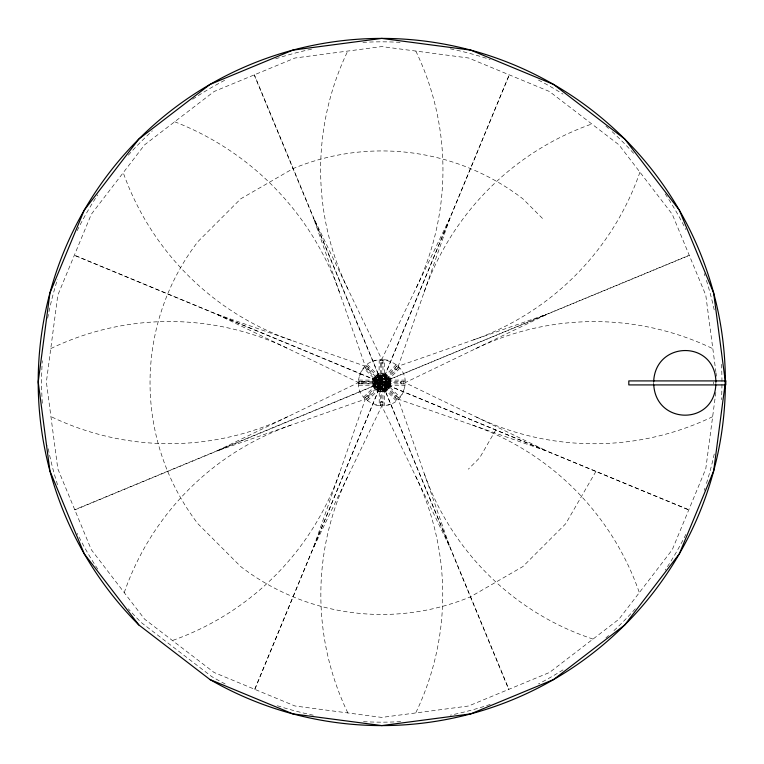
<?xml version="1.0" encoding="UTF-8"?>
<svg xmlns="http://www.w3.org/2000/svg" width="764" height="764" viewBox="0 0 764 764"><rect width="100%" height="100%" fill="white"/><g stroke="black" fill="none" stroke-linecap="round" stroke-linejoin="round"><path stroke-width="0.57" stroke-dasharray="3.82 2.86" d="M359.758 383.757L359.777 381.37M362.871 383.786L362.89 381.398M381.704 381.952L378.438 379.297L376.117 378.648L374.933 381.456L375.888 386.746L374.99 386.746L374.637 387.549A41.896 15.547 -16.5 0 1 373.071 386.737L372.727 385.906A41.896 15.547 -28 0 1 373.271 384.225L374.732 383.92L375.888 386.746L374.99 386.746M376.633 383.872L376.642 381.484M378.4 387.768C377.091 385.027 380.233 386.46 378.304 384.502L379.994 386.192L378.715 385.677M381.904 381.952C378.696 385.954 386.164 380.434 385.161 379.316L385.19 377.597M715.83 384.359L715.906 382M359.29 376.652C351.163 405.789 396.764 418.003 404.29 388.714C412.417 359.577 366.815 347.362 359.29 376.652L360.436 373.892L74.318 255.319M375 384.502L375 380.864L375.926 378.562C372.794 377.187 378.342 379.03 374.742 381.379C372.584 380.205 374.303 381.819 375.019 380.835L374.312 381.198M377.072 382.668L375.936 383.719M376.728 379.269L378.438 379.297C381.475 379.708 380.08 383.175 382.086 383.404M387.787 381.494C385.81 384.349 385.753 381.112 387.787 383.881M401.816 383.862L401.816 381.475M715.839 392.409L705.783 468.809L672.272 549.708L618.964 619.174L549.497 672.482L468.609 705.993L381.79 717.415L294.98 705.993L214.082 672.482L144.616 619.174L91.308 549.708L57.806 468.809L46.375 382L57.806 295.19L91.308 214.292L144.616 144.826L214.082 91.518L294.98 58.007L381.79 46.585L468.609 58.007L549.497 91.518L618.964 144.826L672.272 214.292L705.783 295.19L715.849 371.657M361.783 381.398L361.764 383.786M374.771 382.649L375.019 380.835M381.045 382.487L381.112 382.993M384.397 376.394L509.263 74.853L384.493 376.442M388.112 378.409L387.873 379.173L388.456 377.951A41.896 15.547 -16.7 0 1 390.06 378.772L390.404 379.603A41.896 15.547 -28.3 0 1 389.869 381.284L388.847 381.408L387.682 378.591L388.58 378.581L388.924 377.779A41.896 15.547 -16.7 0 1 390.499 378.591L390.843 379.421A41.896 15.547 -28.3 0 1 390.308 381.102L389.869 381.284M375.43 386.574L375.067 387.377A41.896 15.547 -16.5 0 1 373.5 386.555L373.166 385.724A41.896 15.547 -28 0 1 373.711 384.044L373.72 384.015M382.525 382.764L381.876 383.413M379.001 389.143L254.861 689.367M388.112 386.956L388.847 383.958L387.682 386.775L388.58 386.785L388.924 387.587A41.896 15.547 16.7 0 0 390.499 386.775L390.843 385.944A41.896 15.547 28.3 0 0 390.308 384.263C388.675 383.308 386.555 386.689 388.58 386.785M388.141 386.603L388.456 387.424A41.896 15.547 16.7 0 0 390.06 386.603L390.404 385.763A41.896 15.547 28.3 0 0 389.869 384.082L389.869 384.082M373.29 381.064A41.896 15.547 28.6 0 1 372.765 379.374L373.109 378.543A41.896 15.547 17.1 0 1 374.685 377.75M375.153 377.913L375.124 377.932A41.896 15.547 17.1 0 0 373.548 378.724L373.195 379.565A41.896 15.547 28.6 0 0 373.72 381.246L373.739 381.284M374.589 380.653L375.496 378.381M313.765 546.642L365.316 399.152L217.444 450.827M449.996 218.122L398.264 366.214L546.164 314.491M377.521 376.365L376.891 375.544A41.896 15.547 73.3 0 1 377.693 373.978L378.533 373.634A41.896 15.547 61.7 0 1 380.214 374.169L380.52 375.63L377.702 376.795L379.794 375.458M386.059 389.01L386.699 389.821A41.896 15.547 73.3 0 1 385.887 391.388L385.056 391.731A41.896 15.547 61.7 0 1 383.366 391.197L383.06 389.745L385.887 388.57L383.06 389.745L385.887 388.57L385.887 389.468M377.693 375.898L377.702 376.795L378.094 376.165M376.872 389.783L377.702 388.57L380.52 389.745C379.259 392.935 381.914 387.711 377.702 388.57L377.693 389.468L376.891 389.821A41.896 15.547 -73.3 0 0 377.693 391.388L378.533 391.731A41.896 15.547 -61.7 0 0 380.214 391.197M383.241 375.191L383.614 375.898L383.06 375.63L383.366 374.169A41.896 15.547 -61.7 0 1 385.056 373.634L385.887 373.978A41.896 15.547 -73.3 0 1 386.699 375.544L385.887 376.795L385.304 376.595L386.059 376.365L383.06 375.63L383.69 374.99L383.337 374.188M377.521 389.01L378.276 388.771L375.707 386.202L375.449 386.928M377.798 391.55L377.874 390.958A41.896 15.547 -73.3 0 1 377.072 389.382L377.072 389.382M383.194 374.608L383.156 374.618A41.896 15.547 -61.7 0 1 384.875 374.064L385.237 373.586M254.679 689.3L379.078 388.924M378.352 391.779L378.715 391.302A41.896 15.547 -61.7 0 0 380.396 390.757L380.424 390.748M386.527 376.012L386.517 375.983A41.896 15.547 -73.3 0 0 385.705 374.417L385.791 373.816M380.338 390.175L379.975 389.468L383.786 389.907M385.715 376.337L386.708 375.582M384.769 379.622L385.304 379.622L383.595 379.173L385.276 380.864L384.922 379.775M403.163 391.426L404.29 388.714M380.071 375.42L380.243 374.188M383.509 389.946L383.366 391.197M377.874 376.337L377.072 375.983A41.896 15.547 73.3 0 1 377.874 374.417L378.715 374.064A41.896 15.547 61.7 0 1 380.396 374.608L380.424 374.618M383.194 390.757L383.156 390.748A41.896 15.547 61.7 0 0 384.875 391.302L385.705 390.958A41.896 15.547 73.3 0 0 386.517 389.382L385.715 389.029M390.289 381.141L389.287 381.236M373.29 384.187L374.293 384.101M449.862 218.065L381.79 359.386L313.717 218.065M313.956 546.718L381.79 405.98L449.624 546.718M396.201 364.638L384.55 376.289L384.636 375.812M378.104 379.851C374.264 384.464 382.048 390.442 385.495 385.524C389.344 380.921 381.551 374.952 378.104 379.861A4.67 4.67 0 0 0 378.104 385.543M380.739 381.876L380.988 383.729A1.318 1.318 0 0 0 382.277 383.891L382.821 383.471A1.318 1.318 0 0 0 382.821 381.866L380.673 381.828A1.413 1.413 0 0 0 380.673 383.547L380.93 383.805A1.413 1.413 0 0 0 382.334 383.996L382.917 383.547A1.413 1.413 0 0 0 382.917 381.828L382.659 381.561A1.413 1.413 0 0 0 381.255 381.379L380.739 381.876A1.318 1.318 0 0 0 380.73 383.471M381.112 382.411L381.055 382.802M384.55 384.808A3.457 3.457 0 0 0 384.55 380.596L383.91 379.956A3.457 3.457 0 0 0 380.482 379.507L379.059 380.596A3.457 3.457 0 0 0 379.059 384.808L379.698 385.448A3.457 3.457 0 0 0 383.127 385.896L384.989 384.005M384.846 385.696L383.614 386.173L385.295 384.483C383.251 385.543 386.097 386.278 384.703 385.81M385.209 385.314A4.288 4.288 0 0 0 385.209 380.09L384.416 379.297A4.288 4.288 0 0 0 380.166 378.734L378.4 380.09A4.288 4.288 0 0 0 378.4 385.314L379.192 386.106A4.288 4.288 0 0 0 383.452 386.66L385.753 384.33M378.677 386.775A5.138 5.138 0 0 0 383.767 387.443L386.536 384.655M387.004 384.846L383.967 387.911A5.644 5.644 0 0 1 378.371 387.176L377.33 386.135A5.644 5.644 0 0 1 377.33 379.269L379.651 377.483A5.644 5.644 0 0 1 385.237 378.218L386.278 379.269A5.644 5.644 0 0 1 386.278 386.135L385.753 386.641M386.508 386.307A5.931 5.931 0 0 0 386.508 379.087L385.409 377.999A5.931 5.931 0 0 0 379.536 377.225L377.101 379.087A5.931 5.931 0 0 0 377.101 386.307L378.199 387.396A5.931 5.931 0 0 0 384.072 388.169L387.272 384.951M386.718 386.469A6.188 6.188 0 0 0 386.718 378.934L385.572 377.788A6.188 6.188 0 0 0 379.441 376.986L376.9 378.934A6.188 6.188 0 0 0 376.9 386.469L378.037 387.606A6.188 6.188 0 0 0 384.177 388.418L387.51 385.056M495.798 429.912L479.687 457.808L468.303 469.192M595.93 471.388L565.675 523.789L522.891 566.563L470.5 596.818A231.759 231.759 0 0 1 240.717 566.563L197.933 523.789A231.759 231.759 0 0 1 197.933 241.615L240.717 198.831L293.118 168.577A231.759 231.759 0 0 1 522.891 198.831L544.283 220.223M366.777 369.384L368.468 367.694M375.296 378.963L378.276 376.595M396.803 395.991L395.112 397.672M361.62 371.037L363.759 368.248L375.563 379.956L74.375 255.166M401.969 394.329L399.839 397.099L388.036 385.39L688.746 509.941M375.726 379.145L376.117 378.648M380.596 376.69C383.49 378.696 380.138 378.763 382.984 376.69M380.596 388.675L381.79 387.453L381.484 383.366M365.373 367.952L367.054 366.262M367.56 370.168L369.251 368.477M376.089 378.667C393.097 365.564 391.502 400.766 375.687 386.173M377.292 379.889L378.982 378.209M363.721 397.07L375.535 385.362M364.59 398.197L380.138 382.697L364.59 367.169M397.309 365.478L381.78 381.035L366.271 365.478M381.542 382.43L382.038 382.43M368.429 396.067L378.161 386.336M374.771 382.659L376.069 386.67L378.419 386.059L381.074 382.955M385.428 379.03L395.16 369.298M366.271 399.887L381.809 384.34L397.309 399.887M398.999 367.169L383.442 382.668L398.999 398.197M367.379 400.737L379.231 389.162L379.221 405.636L375.764 405.187M399.839 368.267L388.036 379.985L689.233 255.233M384.598 387.167L386.288 385.476M394.329 396.888L396.019 395.208M396.526 399.104L398.216 397.414M376.69 386.059L378.409 386.04L381.112 383.07M372.765 386.259L375.449 385.151L74.748 509.722M378.677 378.629L379.842 377.951A5.138 5.138 0 0 1 384.932 378.629M384.387 388.933L387.167 386.813A6.752 6.752 0 0 0 387.167 378.591L385.916 377.34A6.752 6.752 0 0 0 379.221 376.461L376.451 378.591A6.752 6.752 0 0 0 376.451 386.813L377.693 388.055A6.752 6.752 0 0 0 384.387 388.933L508.719 689.376M217.578 450.559L358.497 382.554L358.669 381.36L380.615 381.522L380.596 359.548M546.241 314.682L405.082 382.688L546.241 450.693M390.289 384.225L389.048 384.407M373.052 361.305L375.764 360.178M387.826 405.187L390.538 404.06M74.824 509.903L375.382 385.419L374.876 385.514M388.074 380.08L689.309 255.415M372.842 386.45L375.496 385.257M388.122 380.176L388.255 379.889M380.587 362.661L382.974 362.661M379.975 375.898L383.614 375.898M381.58 381.914L382.181 382.01M383.003 402.704L380.615 402.704M385.161 379.316L386.87 379.288M380.596 360.656L382.984 360.656M380.587 363.769L382.974 363.769M380.587 377.531L382.974 377.531M358.841 380.08L375.487 380.147M388.265 380.109L404.748 380.109M358.66 381.456L374.923 381.456M404.93 381.494L382.955 381.503L382.984 359.548M382.573 382.688L386.565 382.688M386.947 382.668L400.708 382.668M217.377 314.606L358.497 382.554L358.65 383.748L375.792 383.853L377.024 382.668L381.016 382.678L377.024 382.668L375.812 381.465M404.93 383.881L382.974 383.843L382.984 405.818M358.832 385.228L375.305 385.228M388.265 385.257L404.748 385.257M380.615 387.835L383.003 387.835M380.615 401.597L383.003 401.597M380.596 404.71L382.984 404.71M362.881 382.592L376.642 382.678M358.65 383.748L380.634 383.862L380.596 405.818M382.344 383.232L385.161 386.059L386.87 386.078M363.759 381.389L364.82 381.456M387.826 360.178L384.359 359.729L384.359 376.213M388.255 385.476L688.861 509.76M372.889 378.829L375.325 380.09L374.943 379.803M385.61 374.255L385.056 374.026M377.979 391.12L378.524 391.34M217.444 314.434L365.316 366.214L313.526 218.141M546.126 450.865L398.264 399.152L449.815 546.642M383.786 375.458L385.486 376.165M389.01 384.684L388.58 380.864M388.313 386.374L385.486 389.201M378.094 389.201L379.794 389.907M360.436 373.892L375.325 380.08L374.904 379.794M372.803 379.02L375.525 380.052M382.067 381.971L382.554 382.592M395.093 367.675L396.783 369.365M385.304 376.595L387.873 379.173M368.487 397.691L366.796 396.01M396.526 366.262L398.216 367.952M394.31 368.458L396 370.148M384.578 378.19L386.269 379.87M367.379 364.638L379.288 376.356L254.383 74.824M368.41 369.318L378.142 379.049M385.448 386.317L395.179 396.048M396.201 400.737L384.493 388.933L508.91 689.29M377.311 385.495L379.001 387.186M367.579 395.227L369.27 396.908M365.373 397.414L367.054 399.104M381.79 387.453L382.984 388.675M384.387 389.229L384.359 405.636M388.313 378.992L389.01 380.682M254.192 74.901L379.078 376.442M374.561 384.645L375.258 386.345M384.588 389.143L384.655 389.592M378.934 375.773L379.02 376.289L379.221 359.729M716.002 372.813L716.451 376.251M653.688 382.898L653.774 385.6M385.161 386.059L385.19 387.768M378.4 377.597L378.419 379.316M713.442 381.914L713.442 383.91M403.822 381.494L403.822 383.881M400.708 381.475L400.708 383.862M386.947 381.475L386.947 383.862M381.79 377.913L381.79 381.904M381.809 387.835L381.809 401.597M381.78 363.769L381.78 377.531M347.754 288.725A273.818 273.818 0 0 1 347.754 51.064M415.826 51.064A273.837 273.837 0 0 1 415.826 288.725M424.125 292.163A274.2 274.2 0 0 1 591.823 123.988M639.936 172.148A272.815 272.815 0 0 1 472.209 340.352M712.64 416.686A272.996 272.996 0 0 1 475.657 416.686M472.2 425.013A271.86 271.86 0 0 1 639.334 592.635M593.026 639.076A268.298 268.298 0 0 1 424.039 472.897M415.712 476.344A272.471 272.471 0 0 1 415.712 712.955M347.868 712.955A272.452 272.452 0 0 1 347.868 476.344M339.541 472.897A273.397 273.397 0 0 1 172.416 640.509M124.236 592.625A271.755 271.755 0 0 1 291.38 424.994M288.038 416.561A272.805 272.805 0 0 1 50.921 416.561M50.777 348.585A273.34 273.34 0 0 1 287.942 348.585M291.38 340.324A274.572 274.572 0 0 1 123.243 172.674M174.66 121.772A283.024 283.024 0 0 1 339.426 292.182M475.657 348.68A273.206 273.206 0 0 1 712.822 348.68M714.244 453.978A340.161 340.161 0 0 1 706.413 483.631M704.962 488.148A340.161 340.161 0 0 1 704.217 490.402M685.9 534.399A340.161 340.161 0 0 1 665.167 570.164M635.304 608.803A340.161 340.161 0 0 1 612.107 632.325M608.593 635.514A340.161 340.161 0 0 1 605.919 637.883M562.982 669.885A340.161 340.161 0 0 1 538.419 683.952M490.201 704.427A340.161 340.161 0 0 1 450.282 715.19M400.68 721.636A340.161 340.161 0 0 1 362.9 721.636M313.297 715.19A340.161 340.161 0 0 1 275.642 705.172M225.17 683.952A340.161 340.161 0 0 1 211.714 676.589L141.264 622.526A340.161 340.161 0 0 1 128.276 608.803M97.754 569.17A340.161 340.161 0 0 1 77.154 533.329M57.529 484.768A340.161 340.161 0 0 1 47.674 445.832M42.297 403.258A340.161 340.161 0 0 1 42.297 360.742M47.674 318.168A340.161 340.161 0 0 1 57.529 279.232M77.154 230.671A340.161 340.161 0 0 1 97.754 194.83M128.276 155.197A340.161 340.161 0 0 1 152.351 130.873M192.643 99.282A340.161 340.161 0 0 1 225.17 80.048M275.642 58.828A340.161 340.161 0 0 1 313.297 48.81M362.9 42.364A340.161 340.161 0 0 1 400.68 42.364M450.282 48.81A340.161 340.161 0 0 1 490.201 59.573M538.419 80.048A340.161 340.161 0 0 1 562.982 94.115M605.919 126.117A340.161 340.161 0 0 1 608.593 128.486M612.107 131.675A340.161 340.161 0 0 1 635.304 155.197M665.167 193.836A340.161 340.161 0 0 1 685.9 229.601M704.217 273.598A340.161 340.161 0 0 1 704.962 275.852M706.413 280.369A340.161 340.161 0 0 1 714.244 310.022M721.493 364.294A340.161 340.161 0 0 1 721.493 399.706M385.505 379.861A4.67 4.67 0 0 1 385.505 385.543M383.595 387.014A4.67 4.67 0 0 1 378.963 386.403M380.023 378.39A4.67 4.67 0 0 1 384.645 379.001M385.877 379.574A5.138 5.138 0 0 1 385.877 385.82M377.731 385.82A5.138 5.138 0 0 1 377.731 379.574M381.274 381.446A1.318 1.318 0 0 1 382.583 381.618M378.046 381.494L378.037 383.881L378.046 381.494M385.705 382.668L385.543 383.862L385.543 381.475L385.705 382.668M378.667 379.803L379.975 379.192L378.285 380.883L378.667 379.803M380.243 382.038C381.551 389.516 386.46 377.683 380.243 382.038M378.342 379.498L378.954 379.584L378.342 379.498M381.637 386.947L382.067 387.338L381.637 386.947M376.356 375.592L374.694 377.244A8.958 8.958 0 0 0 374.694 388.15L376.356 389.802A8.958 8.958 0 0 0 385.237 390.977L388.914 388.15A8.958 8.958 0 0 0 388.914 377.244L387.262 375.592A8.958 8.958 0 0 0 378.381 374.417L376.356 375.592M377.024 376.461L375.573 377.913A7.86 7.86 0 0 0 375.573 387.482L377.024 388.933A7.86 7.86 0 0 0 384.817 389.965L388.045 387.482A7.86 7.86 0 0 0 388.045 377.913L386.594 376.461A7.86 7.86 0 0 0 378.801 375.439L377.024 376.461M377.349 376.891L375.993 378.237A7.325 7.325 0 0 0 375.993 387.157L377.349 388.513A7.325 7.325 0 0 0 384.607 389.468L387.615 387.157A7.325 7.325 0 0 0 387.615 378.237L386.269 376.891A7.325 7.325 0 0 0 379.001 375.936L377.349 376.891M380.214 380.625L379.727 381.102A2.617 2.617 0 0 0 379.727 384.292L380.214 384.779A2.617 2.617 0 0 0 382.812 385.113L383.872 384.282A2.617 2.617 0 0 0 383.881 381.102L383.404 380.625A2.617 2.617 0 0 0 380.806 380.281L380.214 380.625M381.78 378.772L380.587 378.934L382.974 378.934L381.78 378.772M383.003 386.441L380.615 386.441L383.003 386.441"/><path stroke-width="1.15" d="M715.82 384.913C713.796 425.586 656.209 424.918 653.755 384.913M725.074 384.34L713.671 470.93L679.349 553.795L624.751 624.952L553.585 679.559L470.719 713.882L381.79 725.59L292.86 713.882L209.995 679.559L138.838 624.952L84.231 553.795L49.908 470.93L38.2 382L49.908 293.07L84.231 210.205L138.838 139.048L209.995 84.441L292.86 50.118L381.79 38.41L470.719 50.118L553.585 84.441L624.751 139.048L679.349 210.205L713.671 293.07L725.38 382A343.59 343.59 0 0 0 250.306 64.558A343.59 343.59 0 0 0 138.838 624.952M715.906 382C715.247 339.655 655.034 340.467 653.659 382M725.16 380.911L725.16 384.913M725.38 384.34A343.59 343.59 0 0 1 209.995 679.559M725.8 380.911L628.81 380.911L628.81 384.913L725.8 384.913L725.8 380.911"/></g></svg>
